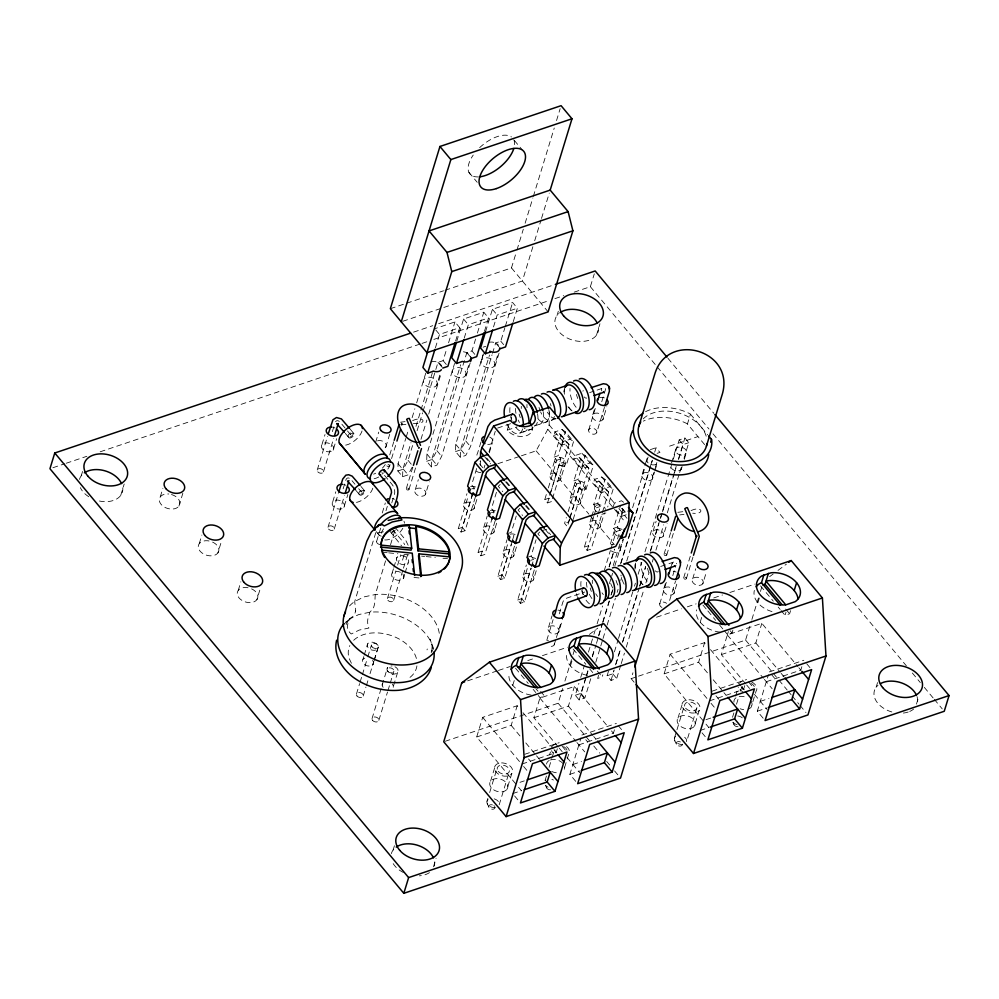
<?xml version="1.0" encoding="UTF-8"?>
<svg xmlns="http://www.w3.org/2000/svg" width="999" height="999" viewBox="0 0 999 999"><rect width="100%" height="100%" fill="white"/><g stroke="black" fill="none" stroke-linecap="round" stroke-linejoin="round"><path stroke-width="0.75" stroke-dasharray="5 3.75" d="M480.357 465.222L480.444 460.776L478.471 462.549L482.979 467.957M521.428 455.794L536.126 450.836L547.814 429.27L549.15 424.887L549.425 410.114M412.125 467.307L408.079 474.862L402.622 476.698L397.864 470.991L398.064 463.711L405.769 438.474M402.622 476.698L402.809 469.418L410.989 442.694M470.229 362.812L441.645 456.343L436.913 465.147L431.456 466.983L426.698 461.276L426.898 453.996L454.582 363.449M431.456 466.983L431.655 459.702L460.701 364.697M499.063 353.097L470.479 446.628L465.746 455.432L460.289 457.267L455.544 451.573L455.731 444.28L483.416 353.733M460.289 457.267L460.489 449.987L489.535 354.982M431.718 651.735L432.23 644.917L432.642 647.976L430.169 639.235L433.354 649.462M601.261 388.836L601.76 390.884M431.743 652.022L431.993 650.986M81.231 475.799L82.542 471.503M120.704 495.454L124.201 484.016M160.277 496.865L162.899 488.286M178.908 506.143L182.842 493.281M199.251 543.631L201.873 535.064M217.894 552.922A10.577 7.243 17 0 0 207.767 540.771A10.577 7.243 17 0 0 200.062 551.148A10.577 7.243 17 0 0 217.894 552.922L221.828 540.059M238.237 590.409L240.859 581.83M256.88 599.687A10.577 7.243 17 0 0 246.753 587.537A10.577 7.243 17 0 0 239.036 597.914A10.577 7.243 17 0 0 256.88 599.687L260.377 588.261M321.965 444.555L325.025 434.553M317.232 470.017L327.522 436.388M332.367 431.618L334.615 424.25M323.464 471.815L333.703 438.336M333.154 450.124A6.344 4.346 17 0 0 327.073 442.832A6.344 4.346 17 0 0 322.452 449.063A6.344 4.346 17 0 0 333.154 450.124L336.651 438.686M332.742 501.785L335.801 491.783M328.009 527.247L338.286 493.618M343.132 488.848L345.841 480.007A7.043 3.709 71.4 0 1 351.236 479.77L354.957 484.228M334.24 529.058L344.468 495.566M343.918 507.355A6.344 4.346 17 0 0 337.849 500.062A6.344 4.346 17 0 0 333.216 506.293A6.344 4.346 17 0 0 343.918 507.355L347.852 494.493M375.674 442.132L378.733 432.13M385.764 447.165L389.697 434.303M389.76 454.87L393.768 441.758M391.571 458.566L396.478 442.545M375.774 532.642L354.732 601.46A22.765 14.56 55.7 0 0 355.257 605.506A16.708 10.689 55.7 0 1 351.66 617.307A22.765 14.56 55.7 0 0 349.325 619.155A49.338 33.766 17 0 0 346.041 621.715M382.255 512.974L385.314 502.972M406.231 436.988L408.504 429.57M412.125 417.694L414.847 408.778M416.67 402.847L425.749 373.151M435.402 347.852L439.498 334.44L459.702 327.635L454.945 321.928L434.74 328.733M376.648 541.296L381.094 526.748M385.989 510.726L387.325 506.356M355.432 611.65L355.719 610.701M391.77 502.897L394.48 494.055A7.043 3.709 71.4 0 0 392.083 484.465L381.868 472.202M415.971 426.361L420.517 411.526M420.966 410.04L432.317 372.927M397.864 470.991L403.321 469.155L408.054 460.339L413.037 444.018M417.12 430.656L422.577 412.837M423.027 411.351L437.999 362.362L443.106 360.651L446.753 348.738M448.576 342.782L454.945 321.928M436.625 385.439A7.155 4.908 17 0 0 429.757 377.21A7.155 4.908 17 0 0 424.538 384.24A7.155 4.908 17 0 0 436.625 385.439L440.109 374.013M420.979 439.335L426.873 420.03M428.683 414.098L440.946 374.013M406.281 488.648L412.962 466.783M385.589 560.851L375.299 594.53A22.765 8.616 84.4 0 0 375.025 598.851A16.708 6.331 84.4 0 1 371.416 610.651A22.765 8.616 84.4 0 0 369.892 612.225L368.082 618.119A7.043 2.672 84.4 0 0 368.331 626.573L368.881 628.046L359.265 630.057L351.248 633.978A7.043 4.508 55.7 0 1 347.515 625.049L349.325 619.155L358.678 614.572L369.892 612.225A49.338 33.766 17 0 1 433.603 649.462M390.522 544.755L394.992 530.107M408.991 489.435L416.121 466.108M455.606 341.046L459.702 327.635M456.743 341.358L463.573 319.031L483.778 312.225L488.536 317.932L484.44 331.331M362.899 659.452L363.773 656.593M364.21 655.157L367.707 643.731M415.272 489.66L418.331 479.645M392.145 573.064L393.456 568.781M393.893 567.345L396.953 557.342M464.235 338.137L468.331 324.737L488.536 317.932M356.443 694.055L359.628 683.628M360.077 682.142L361.9 676.186M362.362 674.7L367.37 658.329M367.819 656.83L371.466 644.929M387.412 598.538L395.866 570.879M397.652 565.047L400.761 554.857M402.547 560.127L404.345 554.233M426.698 461.276L432.155 459.44L436.888 450.636L466.833 352.659L471.953 350.936L475.586 339.023M363.211 696.016L365.946 687.075M366.396 685.589L368.219 679.632M370.042 673.676L373.676 661.763M374.138 660.277L378.234 646.877M372.989 664.472L373.863 661.613M374.3 660.189L377.797 648.751A5.719 3.921 17 0 0 372.315 642.17A5.719 3.921 17 0 0 368.144 647.789A5.719 3.921 17 0 0 377.797 648.751M425.362 494.68A5.719 3.921 17 0 0 419.88 488.099A5.719 3.921 17 0 0 415.709 493.718A5.719 3.921 17 0 0 425.362 494.68L429.295 481.818M393.643 600.337L403.034 569.63M403.471 568.169L408.391 552.085M477.41 333.067L483.778 312.225M403.334 578.633L404.645 574.35M405.082 572.914L408.141 562.912A6.344 4.346 17 0 0 402.06 555.619A6.344 4.346 17 0 0 397.44 561.85A6.344 4.346 17 0 0 408.141 562.912M465.459 375.724A7.155 4.908 17 0 0 458.591 367.495A7.155 4.908 17 0 0 453.371 374.525A7.155 4.908 17 0 0 465.459 375.724L469.393 362.862M485.576 331.656L492.407 309.315L512.612 302.51L517.37 308.216L513.274 321.616M372.028 718.631L387.512 667.482M481.668 359.727L483.416 354.008M493.518 326.935L497.165 315.022L517.37 308.216M445.005 290.297L511.476 267.907L516.483 251.536M516.945 250.05L523.314 229.208M525.124 223.252L532.867 197.952M533.316 196.466L554.258 128.009M556.53 120.567L560.164 108.654M378.858 720.304L387.512 692.007M387.962 690.521L389.785 684.565M390.247 683.079L393.881 671.166M455.544 451.573L460.989 449.737L465.721 440.921L492.045 354.82M492.495 353.334L495.679 342.944L500.786 341.221L504.882 327.822M397.602 672.514L392.794 688.236A5.719 3.921 17 0 0 392.357 684.165M505.332 326.336L512.612 302.51M494.293 366.021A7.155 4.908 17 0 0 487.425 357.792A7.155 4.908 17 0 0 482.205 364.81A7.155 4.908 17 0 0 494.293 366.021L498.226 353.159M532.867 246.728L522.39 281.006L442.632 307.867M534.69 240.771L541.071 219.917M541.52 218.419L549.275 193.094M480.956 442.058L477.46 453.496A5.719 3.921 17 0 0 476.935 455.457M463.911 503.708L466.97 493.693M475.312 497.202L465.072 530.694L461.038 532.055L458.254 528.721L468.494 495.242M476.648 468.494L471.653 484.852L474.313 488.049L472.977 492.42M458.254 528.721L462.3 527.36L472.539 493.881M461.038 532.055L472.165 495.654M427.023 649.862L427.285 649M484.028 468.056L484.927 465.122M488.973 451.885L495.267 431.306M489.298 452.797L492.357 442.794M474.001 508.728A5.719 3.921 17 0 0 468.519 502.147A5.719 3.921 17 0 0 464.348 507.767A5.719 3.921 17 0 0 474.001 508.728L477.497 497.29M531.53 425.112A14.098 9.653 17 0 1 524.8 436.163A14.098 9.653 17 0 1 507.205 430.207L509.353 423.189M483.716 527.46L487.212 516.033M495.117 520.966L484.877 554.445L480.844 555.806L478.059 552.484L488.299 519.005M496.453 492.257L491.458 508.616L494.118 511.813L492.782 516.183M480.844 555.806L492.345 517.644M393.119 850.024L394.43 845.728M557.005 315.534L558.316 311.251M493.806 532.492A5.719 3.921 17 0 0 488.324 525.911A5.719 3.921 17 0 0 484.153 531.53A5.719 3.921 17 0 0 493.806 532.492L497.302 521.053M532.092 430.294L532.954 427.485M503.521 551.223L507.005 539.785M514.473 546.178L504.682 578.209L500.636 579.57L497.864 576.236L508.104 542.757M507.217 533.741L511.251 532.38L516.258 516.021M497.864 576.236L501.91 574.875L512.137 541.396M512.587 539.947L513.923 535.576L511.251 532.38M500.636 579.57L511.326 544.63M574.138 292.158L590.372 286.688L594.305 273.826M513.611 556.243A5.719 3.921 17 0 0 508.129 549.675A5.719 3.921 17 0 0 503.946 555.294A5.719 3.921 17 0 0 513.611 556.243L516.67 546.241M552.472 498.638L569.043 444.505L567.37 443.306L562.012 445.104L553.908 435.377L554.969 431.88L562.1 429.483L565.446 431.88L573.551 441.608L566.258 465.447L562.225 466.808L559.552 463.611L563.598 462.25L566.258 465.447M548.326 487.937L556.78 460.277L554.12 457.08L560.938 434.777L559.265 433.578L553.908 435.377M550.412 474.562L555.219 458.841M544.767 499.587L548.801 498.226L551.585 501.548L547.539 502.909L544.767 499.587L546.54 493.756M554.12 457.08L558.154 455.719L565.446 431.88M562.012 445.104L563.086 441.608L570.217 439.21L573.551 441.608M433.466 866.82L436.076 858.241M596.478 335.189L599.974 323.763M523.314 574.987L526.373 564.984M534.278 569.942L524.487 601.972L520.442 603.334L517.669 599.999L528.346 565.059M527.022 557.492L531.056 556.131L536.063 539.785M549.7 495.304L560.826 458.916L558.154 455.719M547.539 502.909L550.212 494.18M550.649 492.719L559.552 463.611M515.659 783.778L476.685 737.012L482.692 717.357L517.195 705.731L519.143 708.066M517.669 599.999L521.703 598.638L531.056 568.069M531.505 566.62L533.728 559.34L531.056 556.131M520.442 603.334L531.118 568.394M560.501 479.595A5.719 3.921 17 0 0 555.019 473.014A5.719 3.921 17 0 0 550.849 478.633A5.719 3.921 17 0 0 560.501 479.595L565.309 463.873A5.719 3.921 17 0 0 559.827 457.292A5.719 3.921 17 0 0 555.656 462.912A5.719 3.921 17 0 0 565.309 463.873M533.404 580.007A5.719 3.921 17 0 0 527.922 573.426A5.719 3.921 17 0 0 523.751 579.045A5.719 3.921 17 0 0 533.404 580.007L536.463 570.004M573.164 519.492L588.848 468.269L587.175 467.057L581.818 468.868L573.713 459.14L574.775 455.644L581.905 453.234L585.252 455.644L593.356 465.372L586.063 489.21L582.03 490.571L579.358 487.375L583.404 486.014L586.063 489.21M592.794 414.647L594.542 408.928M588.686 429.97L596.328 404.995M568.131 511.7L576.585 484.04L573.913 480.844L580.731 458.529L579.07 457.33L573.713 459.14M512.762 685.351L514.373 680.119M570.217 498.326L575.024 482.604M569.567 519.393L567.345 526.673L564.572 523.339L566.346 517.519M573.913 480.844L577.959 479.483L585.252 455.644M601.748 401.735L605.344 389.947A4.233 2.135 -39.8 0 0 602.847 388.149L595.516 390.621M581.818 468.868L582.892 465.372L590.009 462.962L593.356 465.372M569.492 519.068L568.606 521.977L564.572 523.339M569.942 517.619L580.619 482.679L577.959 479.483M570.017 517.944L579.358 487.375M596.765 432.467A4.233 2.897 17 0 0 591.458 428.196A4.233 2.897 17 0 0 589.959 432.992A4.233 2.897 17 0 0 596.765 432.467L604.457 407.33M490.571 781.181L495.379 765.459M602.884 419.667A5.719 3.921 17 0 0 597.402 413.087A5.719 3.921 17 0 0 593.231 418.706A5.719 3.921 17 0 0 602.884 419.667L606.818 406.805M486.988 801.285L487.874 798.376M489.647 792.569L497.202 767.881M476.685 737.012L511.188 725.386L517.195 705.731M580.307 503.346A5.719 3.921 17 0 0 574.825 496.778A5.719 3.921 17 0 0 570.654 502.397A5.719 3.921 17 0 0 580.307 503.346L585.114 487.624A5.719 3.921 17 0 0 579.632 481.056A5.719 3.921 17 0 0 575.461 486.675A5.719 3.921 17 0 0 585.114 487.624M548.501 627.36L551.997 615.921M593.718 516.533L584.365 547.102L587.15 550.437L591.183 549.075L608.641 492.02L606.98 490.821L601.623 492.632L593.506 482.904L594.58 479.395L601.71 476.998L605.044 479.395L613.161 489.123L607.692 507.005M546.778 640.309L553.109 619.617M499.175 804.807L509.39 771.39M559.265 613.848L562.874 602.06A4.233 2.135 -39.8 0 1 567.182 597.964L584.777 592.032M594.155 515.072L596.391 507.804L593.718 504.595L600.536 482.292L598.863 481.093L593.506 482.904M506.968 789.347A9.303 6.369 17 0 0 498.064 778.658A9.303 6.369 17 0 0 491.283 787.786A9.303 6.369 17 0 0 506.968 789.347L511.775 773.626A9.303 6.369 17 0 0 502.872 762.936A9.303 6.369 17 0 0 496.078 772.065A9.303 6.369 17 0 0 511.775 773.626M590.022 522.09L591.333 517.794M591.77 516.371L594.83 506.368M554.183 644.867L555.968 638.985M556.418 637.512L561.363 621.341M593.718 504.595L597.764 503.234L605.044 479.395M558.591 632.392A5.719 3.921 17 0 0 553.109 625.811A5.719 3.921 17 0 0 548.938 631.43A5.719 3.921 17 0 0 558.591 632.392L562.524 619.517M601.623 492.632L602.684 489.135L609.815 486.725L613.161 489.123M558.254 746.965L533.891 717.744L539.91 698.089L574.413 686.463L607.554 726.223M587.15 550.437L597.752 515.172M598.201 513.711L600.424 506.443L597.764 503.234M600.112 527.11A5.719 3.921 17 0 0 594.63 520.529A5.719 3.921 17 0 0 590.459 526.148A5.719 3.921 17 0 0 600.112 527.11L604.482 512.824M613.311 506.655L614.385 503.159L621.515 500.761L624.85 503.159M445.192 741.283L558.154 703.234L562.662 688.498M564.922 681.118L572.577 656.068M573.026 654.595L574.375 650.174M570.441 665.933L572.04 660.689M610.851 549.025L616.183 531.555L613.523 528.359L620.342 506.056M622.077 529.395A5.719 3.921 17 0 0 614.622 530.119L609.827 545.841A5.719 3.921 17 0 1 614.435 544.293M604.17 570.866L610.401 550.486M613.523 528.359L617.557 526.997L623.488 507.629M616.021 509.902L621.415 516.383L622.489 512.887L629.62 510.489M549.562 754.894L550.437 752.035M609.103 566.595L614.447 549.125M617.557 538.936L620.229 530.194L617.557 526.997M609.178 566.92L614.51 549.45M545.104 780.406L546.428 776.048M549.1 767.332L551.76 758.616M552.21 757.167L554.42 749.899M533.891 717.744L568.406 706.118L574.413 686.463M613.211 565.559L619.892 543.718M482.692 717.357L521.665 764.135L556.181 752.509L558.329 745.491M642.307 474.038L644.492 466.895M644.929 465.472L647.115 458.316M590.759 678.696L584.84 698.039L579.17 699.962L575.274 695.279L578.908 683.366M580.731 677.409L584.378 665.509M588.473 652.11L593.481 635.726M593.93 634.24L595.292 629.77M597.115 623.813L602.584 605.956M609.402 583.616L611.226 577.659M611.688 576.173L612.599 573.201M614.872 565.759L623.064 538.961M632.617 507.692L644.917 467.495M646.728 461.538L648.101 457.067M619.917 550.874L623.413 539.435M575.274 695.279L580.943 693.368L585.951 676.985M586.413 675.499L588.224 669.542M592.32 656.143L594.605 648.701M598.701 635.302L602.335 623.388M602.797 621.902L609.165 601.061M610.988 595.104L613.261 587.662M620.541 563.836L650.137 467.07M650.586 465.584L652.409 459.627M654.682 452.185L656.043 447.714L659.952 452.397L657.105 453.346M579.17 699.962L586.001 677.622M586.45 676.136L588.723 668.693M592.37 656.78L596.003 644.867M596.465 643.381L598.289 637.424M598.738 635.938L602.385 624.025M602.834 622.539L609.665 600.212M611.488 594.255L613.311 588.299M621.041 562.986L652.447 460.264M595.766 662.312L600.324 647.427M600.774 645.941L602.597 639.984M603.046 638.486L606.693 626.585M607.142 625.087L615.347 598.289M617.157 592.345L618.069 589.36M620.804 580.431L621.715 577.447M626.723 561.076L654.944 468.768M655.394 467.282L657.217 461.326M652.397 479.07A5.719 3.921 17 0 0 646.915 472.49A5.719 3.921 17 0 0 642.744 478.109A5.719 3.921 17 0 0 652.397 479.07L654.582 471.928M655.019 470.492L657.205 463.349A5.719 3.921 17 0 1 648.526 463.324A5.719 3.921 17 0 1 648.988 457.043M564.647 767.357L568.581 754.495A9.303 6.369 17 0 0 564.298 745.129M598.601 675.299L597.639 678.446L602.185 676.91L602.822 674.812M575.724 781.355L569.867 774.337L581.031 737.836M671.578 462.899L675.948 448.613M620.791 665.072L616.683 678.508L611.001 680.419L607.105 675.736L608.478 671.266M614.41 651.86L618.056 639.922M618.518 638.423L632.667 592.157M634.49 586.188L635.401 583.204M638.136 574.25L641.795 562.3M644.979 551.86L671.453 465.284M673.276 459.315L679.208 439.91L684.889 437.999L688.786 442.682L683.766 459.103M653.071 531.281L656.131 521.278M704.645 444.617L687.449 423.976L690.446 414.16L689.497 413.561A40.172 27.497 17 0 0 645.079 411.963M607.105 675.736L612.787 673.826L613.698 670.841M615.521 664.872L620.541 648.451M622.365 642.482L637.886 591.733M639.71 585.764L645.641 566.358M650.199 551.436L659.79 520.092M660.239 518.606L676.211 466.358M678.496 458.903L684.889 437.999M611.001 680.419L614.198 669.967M616.021 663.998L621.041 647.577M622.877 641.608L639.298 587.874M639.76 586.388L645.691 566.982M650.711 550.561L658.915 523.701M660.751 517.732L662.112 513.249M662.574 511.763L673.975 474.438M674.437 472.952L676.261 466.983M678.546 459.515L683.104 444.592L688.786 442.682M621.241 663.586L624.437 653.134M626.261 647.165L644.068 588.948M645.891 582.979L649.088 572.527M652.272 562.087L653.184 559.103M655.931 550.149L663.686 524.775M667.332 512.824L679.195 474.026M679.657 472.527L681.48 466.558M681.231 469.355L682.105 466.496M684.29 459.353L686.038 453.633A5.719 3.921 17 0 0 680.556 447.053A5.719 3.921 17 0 0 676.385 452.672A5.719 3.921 17 0 0 686.038 453.633M663.161 536.301A5.719 3.921 17 0 0 657.679 529.72A5.719 3.921 17 0 0 653.508 535.339A5.719 3.921 17 0 0 663.161 536.301L667.095 523.439M664.035 554.22L670.729 532.355M666.745 554.994L673.875 531.68M578.883 744.854L613.398 733.229L615.546 726.211M634.128 682.205L631.156 678.646L632.954 672.752M663.848 588.511L665.596 582.792M659.74 603.846L667.369 578.871M671.415 565.646L672.364 562.362L672.802 564.747M672.789 575.611L675.936 565.284M669.63 600.411L675.499 581.193M673.938 593.531A5.719 3.921 17 0 0 668.456 586.962A5.719 3.921 17 0 0 664.285 592.569A5.719 3.921 17 0 0 673.938 593.531L677.871 580.669M683.691 577.784L690.821 554.47M686.4 578.571L693.081 556.718M692.682 578.796L695.741 568.793M703.084 720.654L664.11 673.875L670.117 654.22L704.632 642.607L706.58 644.942M702.772 583.828A5.719 3.921 17 0 0 697.29 577.247A5.719 3.921 17 0 0 693.119 582.867A5.719 3.921 17 0 0 702.772 583.828L706.268 572.39M700.199 622.227L701.798 616.982M677.996 718.044L682.804 702.322M674.412 738.149L684.627 704.745M664.11 673.875L698.613 662.25L704.632 642.607M696.815 708.266L686.6 741.67A6.344 4.346 17 0 0 681.643 735.714M694.405 726.211A9.303 6.369 17 0 0 685.489 715.521A9.303 6.369 17 0 0 678.708 724.65A9.303 6.369 17 0 0 694.405 726.211L699.2 710.489A9.303 6.369 17 0 0 690.297 699.799A9.303 6.369 17 0 0 683.516 708.928A9.303 6.369 17 0 0 699.2 710.489M745.691 683.84L721.328 654.607L727.334 634.952L761.837 623.326L797.901 666.595M732.891 630.057L732.005 632.966L727.472 634.502L728.358 631.593M638.486 676.173L745.579 640.097L751.448 620.941M751.897 619.467L758.653 597.352M760.451 591.458L761.812 587.037M757.866 602.797L759.465 597.552M735.676 696.053L738.298 687.474M732.529 717.27L733.853 712.911M736.525 704.208L738.748 696.94M740.521 691.133L741.857 686.775M721.328 654.607L755.831 642.981L761.837 623.326M670.117 654.22L709.09 700.998L743.606 689.372L745.754 682.354M790.571 610.639L789.61 613.773L785.064 615.309L786.026 612.162M763.149 718.219L757.304 711.201L768.456 674.712M766.308 681.73L800.823 670.104L802.971 663.086M876.098 687.337L877.846 681.618M916.445 704.133L918.63 696.99M346.141 624.525L348.526 619.667L346.753 622.24L353.159 616.171M431.181 652.409L432.367 649.974M500.187 484.49L498.276 486.313L502.772 491.72M519.992 508.254L518.081 510.077L522.577 515.472M539.797 532.005L537.874 533.828L541.483 538.149M343.818 624.325L349.85 618.618M589.385 634.427L597.789 628.159M769.617 576.673L773.214 573.975M778.009 570.404L786.413 564.135M390.347 308.703L405.119 303.733M406.593 303.234L443.531 290.796M402.747 321.303L441.146 308.366M413.561 332.143L432.754 325.674M438.661 323.688L553.833 284.89M52.897 467.732L64.71 463.748M66.196 463.249L86.863 456.293M100.15 451.81L420.567 343.881M422.04 343.394L427.947 341.396M433.853 339.41L549.025 300.612M554.932 298.626L563.798 295.642M483.129 347.165L485.689 346.303M589.647 392.595L594.043 391.108M497.577 428.072L513.586 422.677M507.205 430.207L517.132 426.86M534.865 425.824L556.156 418.656M519.767 433.129L531.118 429.308M497.914 463.711L519.955 456.281M471.628 488.961L474.313 488.049M556.78 460.277L560.826 458.916M650.374 449.625L656.043 447.714M669.58 446.153L697.964 436.588M491.421 512.724L494.118 511.813M576.585 484.04L580.619 482.679M596.391 507.804L600.424 506.443M542.082 530.644L546.103 529.295L550.611 534.702M478.059 552.484L482.105 551.123L484.877 554.445M601.823 514.323L605.869 512.962M621.415 516.383L626.785 514.585L621.378 508.091M531.031 560.239L533.728 559.34M616.183 531.555L620.229 530.194M584.365 547.102L588.411 545.741L591.183 549.075M660.689 566.458L673.888 562.012A4.233 2.135 -39.8 0 1 676.398 563.811M467.619 680.843L496.965 670.966M498.426 670.466L510.164 666.508M527.772 660.589L535.102 658.116M542.445 655.644L567.382 647.24M656.518 617.22L681.455 608.816M687.324 606.843L696.128 603.871M713.736 597.951L722.527 594.979M729.869 592.507L754.807 584.115M631.156 678.646L637.025 676.673M524.675 754.307L559.19 742.682M581.893 735.027L616.395 723.413M712.1 691.171L746.615 679.545M769.317 671.902L803.82 660.277M519.98 782.329L524.288 780.881M572.877 764.51L581.505 761.6M705.968 719.68L711.713 717.744M760.301 701.373L768.93 698.476M512.662 793.606L521.291 790.709M569.867 774.337L579.944 770.941M700.087 730.481L708.716 727.572M757.304 711.201L767.369 707.816M400.512 422.215L405.057 421.603M412.637 420.604C424.937 415.134 427.634 424.975 413.349 423.339M401.198 424.95L405.919 424.325M677.834 512.337L683.84 511.55M691.096 510.589C702.347 505.257 705.182 514.722 692.694 513.211M679.645 514.935L683.99 514.36M384.103 552.397L387.162 552.709M388.686 552.859L397.864 553.771M403.983 554.383L410.102 554.994M421.566 556.131L424.625 556.431M426.148 556.58L435.327 557.504M442.982 558.254L447.564 558.716M414.036 577.459L420.904 578.134M687.449 423.976L686.488 423.389A40.172 27.497 17 0 0 643.331 421.141M514.423 140.509L522.365 150.037M667.944 358.279L713.798 413.299M590.372 286.688L656.168 365.634M657.167 366.82L708.99 429.021M712.986 433.803L906.368 665.834M912.349 673.014L920.316 682.579M924.312 687.362L933.278 698.126M934.277 699.325L942.244 708.89M690.446 414.16L707.654 434.79M468.906 172.328L477.21 182.305M679.208 439.91L683.104 444.592M511.476 267.907L548.126 311.875M785.676 609.065L789.61 613.773M760.526 585.864L773.288 601.173M778.196 607.067L780.157 609.415M781.143 610.601L785.064 615.309M806.755 663.786L810.651 668.456M798.875 667.757L800.823 670.104M492.407 309.315L497.165 315.022M755.831 642.981L780.194 672.215M781.168 673.388L784.09 676.897M500.786 341.221L503.633 344.643M745.579 640.097L772.314 672.177M773.301 673.363L787.162 689.997M788.149 691.183L791.121 694.742M792.12 695.928L799.05 704.245M800.037 705.431L805.968 712.562M495.679 342.944L499.475 347.502M771.265 674.238L775.162 678.92M730.044 630.619L732.005 632.966M562.1 429.483L570.217 439.21M581.905 453.234L590.009 462.962M601.71 476.998L609.815 486.725M560.938 434.777L569.043 444.505M580.731 458.529L588.848 468.269M600.536 482.292L608.641 492.02M622.14 508.216L626.648 513.623M702.934 605.057L706.855 609.765M707.841 610.938L715.684 620.367M719.617 625.074L723.538 629.782M724.525 630.968L727.472 634.502M727.334 634.952L763.386 678.221M764.36 679.382L772.165 688.736M559.265 433.578L567.37 443.306M579.07 457.33L587.175 467.057M598.863 481.093L606.98 490.821M463.573 319.031L468.331 324.737M549.15 424.887L614.385 503.159M618.881 508.566L626.985 518.281M547.814 429.27L613.511 508.104M614.497 509.29L625.449 522.427M748.563 681.88L752.459 686.563M471.953 350.936L474.8 354.358M746.665 685.002L749.587 688.511M754.457 694.367L767.12 709.565M466.833 352.659L471.59 358.366M710.476 649.612L740.684 685.863M741.658 687.037L743.606 689.372M435.689 329.882L439.498 334.44M536.126 450.836L588.886 514.135M589.872 515.334L613.761 543.993M698.613 662.25L708.366 673.95M713.236 679.795L722.976 691.483M723.95 692.657L725.898 694.992M443.106 360.651L447.864 366.358M437.999 362.362L442.757 368.069M715.996 695.853L718.918 699.362M711.051 703.333L715.921 709.178M486.7 458.017L491.208 463.424M506.505 481.78L511.001 487.175M526.311 505.531L530.806 510.939M484.59 456.693L490.559 463.861M505.494 481.768L510.464 487.737M525.399 505.656L529.383 510.439M545.304 529.545L549.288 534.315M706.006 724.163L708.94 727.672M465.721 440.921L470.479 446.628M702.035 732.816L706.905 738.661M460.989 449.737L465.746 455.432M455.731 444.28L460.489 449.987M436.888 450.636L441.645 456.343M612.787 673.826L616.683 678.508M432.155 459.44L436.913 465.147M426.898 453.996L431.655 459.702M597.277 671.028L602.185 676.91M573.101 649L585.864 664.31M589.785 669.018L592.732 672.552M408.054 460.339L412.799 466.046M462.3 527.36L465.072 530.694M501.91 574.875L504.682 578.209M521.703 598.638L524.487 601.972M618.344 725.749L622.252 730.419M403.321 469.155L408.079 474.862M398.064 463.711L402.809 469.418M580.943 693.368L584.84 698.039M611.45 730.893L613.398 733.229M350.212 429.195L353.983 433.716A3.247 1.636 -39.8 0 1 350.674 437.874A3.247 1.636 -39.8 0 1 349.45 435.239A3.247 1.636 -39.8 0 1 353.983 433.716M350.686 434.79L340.472 422.54A7.043 3.709 71.4 0 0 335.589 421.665M345.304 433.354L349.038 437.837M568.406 706.118L592.769 735.351M593.743 736.513L595.691 738.848M558.154 703.234L589.835 741.246M593.793 745.991L599.737 753.121M606.668 761.438L609.64 764.997M614.585 770.941L619.542 776.885M585.789 739.71L587.737 742.045M540.659 691.395L544.58 696.103L540.034 697.627L533.166 689.385M536.026 688.835L537.986 691.183M515.509 668.194L528.259 683.503M539.91 698.089L575.961 741.345M576.935 742.519L584.727 751.872M360.976 486.438L364.747 490.959A3.247 1.636 -39.8 0 1 361.451 495.104A3.247 1.636 -39.8 0 1 360.227 492.482A3.247 1.636 -39.8 0 1 364.747 490.959M394.98 527.222L405.519 539.872L408.316 545.641M358.666 488.686L361.451 492.02M392.644 529.445L402.847 541.695A7.043 3.709 71.4 0 1 404.595 544.692M356.081 490.596L359.802 495.067M390.035 531.331L401.586 545.904M562.112 746.191L566.008 750.861M559.228 748.139L562.162 751.648M567.032 757.492L579.695 772.702M376.248 531.605L382.492 539.098M523.051 712.749L553.259 749M554.233 750.162L556.181 752.509M511.188 725.386L520.941 737.075M525.811 742.931L535.551 754.62M536.525 755.793L539.448 759.29M528.571 758.978L530.519 761.325M523.613 766.47L527.522 771.141M518.581 787.287L521.503 790.796M514.61 795.953L518.506 800.624M732.904 722.277L734.053 724.7M674.662 740.484L676.385 744.13M545.479 785.401L546.628 787.836M487.237 803.621L488.961 807.267M351.411 663.261L349.026 658.166A35.24 24.126 17 0 1 349.85 645.529M552.897 752.934A9.303 6.369 17 0 1 551.585 750.649M552.185 746.315A9.303 6.369 17 0 1 559.677 743.793M556.293 772.739A9.303 6.369 17 0 1 551.66 771.403M546.528 764.098A9.303 6.369 17 0 1 549.225 760.476M550.437 759.952A9.303 6.369 17 0 1 563.074 763.598M564.635 767.032A9.303 6.369 17 0 1 564.335 769.242M743.893 692.544A9.303 6.369 17 0 1 739.01 687.524M739.61 683.191A9.303 6.369 17 0 1 742.669 681.093M751.723 682.005A9.303 6.369 17 0 1 756.018 691.358L751.211 707.08A9.303 6.369 17 0 1 748.151 709.165M743.718 709.602A9.303 6.369 17 0 1 740.172 708.753M733.94 702.097A9.303 6.369 17 0 1 737.861 696.815M739.223 696.478A9.303 6.369 17 0 1 746.915 697.727M750.499 700.474A9.303 6.369 17 0 1 751.76 706.118M490.397 510.452A5.719 3.921 17 0 1 495.979 511.013M392.357 498.563A6.344 4.346 17 0 1 394.443 499.3M470.591 486.7A5.719 3.921 17 0 1 476.173 487.25M510.202 534.215A5.719 3.921 17 0 1 515.771 534.777M532.729 557.704A5.719 3.921 17 0 1 535.576 558.528M619.48 546.803A5.719 3.921 17 0 1 618.031 552.16A5.719 3.921 17 0 1 610.264 549.912M617.27 535.876A5.719 3.921 17 0 1 614.622 530.119M597.464 512.125A5.719 3.921 17 0 1 596.703 505.082A5.719 3.921 17 0 1 605.444 509.428M463.399 351.773A7.155 4.908 17 0 1 470.929 357.555M431.156 361.825A7.155 4.908 17 0 1 442.082 367.27M488.823 342.395A7.155 4.908 17 0 1 498.551 345.204M557.917 610.089A5.719 3.921 17 0 1 560.764 610.913M673.264 571.241A5.719 3.921 17 0 1 676.111 572.052M599.487 397.639A5.719 3.921 17 0 1 605.057 398.189M489.722 437.038A5.719 3.921 17 0 1 492.807 441.87A5.719 3.921 17 0 1 487.749 444.355M171.478 494.517A10.577 7.243 17 0 1 177.997 507.117A10.577 7.243 17 0 1 160.602 503.746A10.577 7.243 17 0 1 168.781 493.993M332.954 427.285A6.344 4.346 17 0 1 335.04 428.022M681.755 467.395A5.719 3.921 17 0 1 676.623 470.904A5.719 3.921 17 0 1 670.616 466.296M122.765 487.799A22.378 15.322 17 0 1 96.978 500.424M88.749 496.728A22.378 15.322 17 0 1 80.345 487.649M79.458 479.42A22.378 15.322 17 0 1 83.142 473.763M913.66 709.028A22.378 15.322 17 0 1 909.702 711.45M908.216 712.012A22.378 15.322 17 0 1 902.334 713.149M891.845 711.962A22.378 15.322 17 0 1 878.009 685.302M917.02 696.565A22.378 15.322 17 0 1 916.895 704.67M598.538 327.535A22.378 15.322 17 0 1 570.904 339.573A22.378 15.322 17 0 1 558.916 313.499M429.47 872.626A22.378 15.322 17 0 1 419.355 875.836M403.434 872.539A22.378 15.322 17 0 1 391.67 860.439M391.346 853.633A22.378 15.322 17 0 1 395.03 847.989M434.652 862.012A22.378 15.322 17 0 1 434.353 866.058M377.547 440.846A5.719 3.921 17 0 1 385.327 443.094A5.719 3.921 17 0 1 383.878 448.451M394.967 666.758A5.719 3.921 17 0 1 396.478 673.476A5.719 3.921 17 0 1 387.462 670.866A5.719 3.921 17 0 1 392.12 665.933M383.141 687.275A5.719 3.921 17 0 1 382.704 683.204M402.847 574.125A6.344 4.346 17 0 1 399.288 580.394A6.344 4.346 17 0 1 391.571 574.462A6.344 4.346 17 0 1 400.412 572.252M372.552 660.414A5.719 3.921 17 0 1 371.116 665.759A5.719 3.921 17 0 1 363.336 663.511A5.719 3.921 17 0 1 364.785 658.166M343.718 484.515A6.344 4.346 17 0 1 345.804 485.252M720.079 632.13A22.552 15.435 17 0 1 696.69 609.852M772.002 611.588A22.552 15.435 17 0 1 754.357 590.421M744.367 689.834A6.344 4.346 17 0 1 742.207 686.463M751.061 683.478A6.344 4.346 17 0 1 754.233 686.5M682.567 744.43A6.344 4.346 17 0 1 674.987 741.071A6.344 4.346 17 0 1 676.997 735.701M737.037 724.675A6.344 4.346 17 0 1 733.066 722.202M737.687 715.983A6.344 4.346 17 0 1 743.281 718.768M738.011 726.673A3.172 2.173 17 0 1 734.665 725.549A3.172 2.173 17 0 1 734.178 723.026M682.392 744.155A3.172 2.173 17 0 1 678.471 745.853A3.172 2.173 17 0 1 676.785 742.157A3.172 2.173 17 0 1 681.855 742.981M531.218 695.079A22.552 15.435 17 0 1 509.265 672.976M587.437 675.411A22.552 15.435 17 0 1 566.933 653.558M556.942 752.959A6.344 4.346 17 0 1 554.782 749.6M563.636 746.615A6.344 4.346 17 0 1 567.145 750.823M495.142 807.554A6.344 4.346 17 0 1 487.974 804.769A6.344 4.346 17 0 1 488.374 799.425M494.205 798.85A6.344 4.346 17 0 1 499.263 803.658M548.076 787.212A6.344 4.346 17 0 1 545.641 785.339M545.154 780.831A6.344 4.346 17 0 1 546.041 779.994M551.885 779.42A6.344 4.346 17 0 1 553.421 780.019M550.586 789.809A3.172 2.173 17 0 1 546.79 788.124A3.172 2.173 17 0 1 547.789 785.439M494.805 806.692A3.172 2.173 17 0 1 492.12 809.227A3.172 2.173 17 0 1 488.836 806.093A3.172 2.173 17 0 1 493.206 805.182M493.893 805.594A3.172 2.173 17 0 1 494.43 806.118M554.445 416.433A14.098 7.43 71.4 0 1 540.634 412.025M540.147 410.914A14.098 7.43 71.4 0 1 539.01 407.405M555.719 418.731A14.098 7.43 71.4 0 1 547.402 412.237M548.876 409.84A14.098 7.43 71.4 0 1 545.941 422.152A14.098 7.43 71.4 0 1 536.051 416.059M543.194 411.75A14.098 7.43 71.4 0 1 536.588 424.088M527.047 407.717A14.098 7.43 71.4 0 1 526.985 404.408M521.291 408.491A14.098 7.43 71.4 0 1 521.316 406.318M537.524 413.661A14.098 7.43 71.4 0 1 533.004 426.373M520.279 417.607A14.098 7.43 71.4 0 1 519.143 414.098M532.842 427.659A16.209 8.541 71.4 0 1 524.063 428.047M519.418 422.477A16.209 8.541 71.4 0 1 518.156 420.03M515.996 413.374A16.209 8.541 71.4 0 1 515.472 408.091M527.172 429.57A16.209 8.541 71.4 0 1 515.946 427.56M511.925 420.666A16.209 8.541 71.4 0 1 510.626 416.633M509.915 412.587A16.209 8.541 71.4 0 1 510.439 405.494M522.689 428.921A16.209 8.541 71.4 0 1 506.256 422.577M571.303 410.389A14.098 7.43 71.4 0 1 567.882 406.518M563.886 391.983A14.098 7.43 71.4 0 1 565.434 386.9M572.052 410.901A16.209 8.541 71.4 0 1 568.231 406.031M564.398 394.23A16.209 8.541 71.4 0 1 564.66 388.161M576.111 407.292A16.209 8.541 71.4 0 1 570.017 388.524M551.073 405.944A14.098 7.43 71.4 0 1 550.362 403.584M577.772 398.489A16.209 8.541 71.4 0 1 576.46 394.455M481.068 472.39A4.233 2.897 17 0 1 475.162 469.43M511.588 418.806A4.233 2.223 71.4 0 1 511.226 416.72M586.775 398.014A4.233 2.223 71.4 0 1 584.29 396.953M582.929 391.196A4.233 2.223 71.4 0 1 583.254 390.547M612.774 588.011A14.098 7.43 71.4 0 1 610.052 581.281M617.882 585.064A14.098 7.43 71.4 0 1 615.259 576.997M603.334 594.592A14.098 7.43 71.4 0 1 602.022 592.819M597.664 596.503A14.098 7.43 71.4 0 1 595.741 593.743M592.407 583.491A14.098 7.43 71.4 0 1 592.357 580.182M591.333 591.47A14.098 7.43 71.4 0 1 590.197 587.974M591.908 598.526A16.209 8.541 71.4 0 1 589.198 593.906M587.037 587.237A16.209 8.541 71.4 0 1 586.513 581.967M589.435 603.821A16.209 8.541 71.4 0 1 584.79 598.251M582.979 594.53A16.209 8.541 71.4 0 1 581.668 590.509M580.956 586.45A16.209 8.541 71.4 0 1 581.48 579.358M577.297 596.44A16.209 8.541 71.4 0 1 576.361 593.768M642.357 584.253A14.098 7.43 71.4 0 1 640.234 582.167M634.989 569.155A14.098 7.43 71.4 0 1 636.488 560.764M624.125 584.19A14.098 7.43 71.4 0 1 620.941 575.087M643.094 584.765A16.209 8.541 71.4 0 1 639.285 579.895M635.451 568.094A16.209 8.541 71.4 0 1 635.714 562.037M647.165 581.156A16.209 8.541 71.4 0 1 641.058 562.387M648.813 572.352A16.209 8.541 71.4 0 1 647.514 568.331M554.295 643.344A4.233 2.897 17 0 1 552.584 646.128A4.233 2.897 17 0 1 547.989 645.454M547.502 640.684A4.233 2.897 17 0 1 548.389 640.384M583.578 594.605A4.233 2.223 71.4 0 1 582.267 590.584M661.9 607.429A4.233 2.897 17 0 1 660.376 602.872A4.233 2.897 17 0 1 666.545 603.309M658.279 571.465A4.233 2.223 71.4 0 1 655.332 570.816M513.786 139.76A27.91 14.061 -39.8 0 1 514.41 146.004M478.496 176.91A27.91 14.061 -39.8 0 1 473.239 155.045M479.657 147.64A27.91 14.061 -39.8 0 1 511.451 136.938M643.231 418.856A35.24 24.126 17 0 1 680.631 413.574A35.24 24.126 17 0 1 706.905 439.735M385.277 464.485A14.098 7.093 -39.8 0 1 382.392 468.119M375.674 473.226A14.098 7.093 -39.8 0 1 373.626 474.175M362.038 430.969A14.098 7.093 -39.8 0 1 344.842 445.267M390.097 464.647A14.098 7.093 -39.8 0 1 387.774 469.155M378.783 476.973A14.098 7.093 -39.8 0 1 372.914 478.946M383.229 473.189A3.247 1.636 -39.8 0 1 381.88 474.163M380.007 544.505A3.247 2.223 17 0 1 376.598 541.883A3.247 2.223 17 0 1 379.508 539.897M383.404 531.78A14.098 7.093 -39.8 0 1 378.122 532.38M372.802 488.199A14.098 7.093 -39.8 0 1 355.619 502.509M395.429 529.945A14.098 7.093 -39.8 0 1 389.56 534.203M381.243 536.126A14.098 7.093 -39.8 0 1 378.171 529.52M403.971 521.216A14.098 7.093 -39.8 0 1 404.383 523.201M402.822 528.296A14.098 7.093 -39.8 0 1 384.365 539.86M381.281 533.266A14.098 7.093 -39.8 0 1 384.315 527.834M393.344 530.956A3.247 1.636 -39.8 0 1 391.945 531.705M349.538 605.943A49.338 33.766 17 0 1 354.732 601.46L364.086 596.878L375.299 594.53A49.338 33.766 17 0 1 439.423 634.402M416.92 665.871A35.24 24.126 17 0 1 407.142 679.283M353.671 640.284A35.24 24.126 17 0 1 390.484 635.289A35.24 24.126 17 0 1 416.87 660.714M400.861 424.7A1.411 0.999 21.6 0 0 402.06 423.564L401.698 422.989L401.923 423.676A1.411 1.049 77.2 0 1 400.924 424.975M685.614 708.229A6.344 4.346 17 0 0 696.315 709.29A6.344 4.346 17 0 0 690.234 701.997A6.344 4.346 17 0 0 685.614 708.229M498.189 771.353A6.344 4.346 17 0 0 508.891 772.427A6.344 4.346 17 0 0 502.809 765.134A6.344 4.346 17 0 0 498.189 771.353M350 437.05A3.247 1.636 -39.8 0 0 353.296 432.904A3.247 1.636 -39.8 0 0 348.763 434.428A3.247 1.636 -39.8 0 0 350 437.05M317.744 471.803A3.247 2.223 17 0 0 323.214 472.34A3.247 2.223 17 0 0 320.105 468.618A3.247 2.223 17 0 0 317.744 471.803M360.764 494.28A3.247 1.636 -39.8 0 0 364.061 490.134A3.247 1.636 -39.8 0 0 359.54 491.658A3.247 1.636 -39.8 0 0 360.764 494.28M328.509 529.033A3.247 2.223 17 0 0 333.978 529.582A3.247 2.223 17 0 0 330.869 525.849A3.247 2.223 17 0 0 328.509 529.033M387.912 600.312A3.247 2.223 17 0 0 393.381 600.861A3.247 2.223 17 0 0 390.284 597.127A3.247 2.223 17 0 0 387.912 600.312M387.749 671.428A3.521 2.41 17 0 0 393.656 671.753A3.521 2.41 17 0 0 389.985 667.819A3.521 2.41 17 0 0 387.749 671.428M372.727 720.566A3.521 2.41 17 0 0 378.633 720.891A3.521 2.41 17 0 0 374.962 716.945A3.521 2.41 17 0 0 372.727 720.566M372.003 646.852A3.521 2.41 17 0 0 377.959 647.452A3.521 2.41 17 0 0 374.575 643.393A3.521 2.41 17 0 0 372.003 646.852M356.993 695.991A3.521 2.41 17 0 0 362.937 696.578A3.521 2.41 17 0 0 359.553 692.532A3.521 2.41 17 0 0 356.993 695.991M664.26 554.994A1.411 0.962 17 0 0 666.633 555.232A1.411 0.962 17 0 0 665.284 553.608A1.411 0.962 17 0 0 664.26 554.994M683.903 578.558A1.411 0.962 17 0 0 686.288 578.796A1.411 0.962 17 0 0 684.939 577.185A1.411 0.962 17 0 0 683.903 578.558M406.506 489.423A1.411 0.962 17 0 0 408.878 489.66A1.411 0.962 17 0 0 407.53 488.036A1.411 0.962 17 0 0 406.506 489.423M386.85 465.846A1.411 0.962 17 0 0 389.235 466.083A1.411 0.962 17 0 0 387.887 464.46A1.411 0.962 17 0 0 386.85 465.846"/><path stroke-width="1.5" d="M480.494 457.829L480.606 451.91L481.943 447.527L493.631 425.961L510.202 420.379A14.098 9.653 17 0 0 529.358 425.911A14.098 9.653 17 0 0 532.904 412.737L549.487 407.155L629.108 502.697L628.783 520.442L627.447 524.825L615.759 546.391L559.902 565.197L543.98 546.091M559.902 565.197L560.239 547.464L561.575 543.081L573.264 521.515L629.108 502.697M336.626 640.172C333.142 654.62 342.058 668.706 353.084 677.185C366.133 686.713 382.38 691.47 398.501 690.297C412.237 689.048 427.048 681.568 431.293 667.519M591.108 387.662L603.359 383.716L606.568 384.29L608.828 386.213L609.427 391.059L604.907 405.844M662.15 561.525L674.412 557.592L677.609 558.166L679.869 560.077L680.469 564.922L675.948 579.72M410.614 333.142L54.758 452.997L49.95 468.718L403.821 893.318L944.242 711.288L949.05 695.566L714.797 414.498M328.409 433.466L332.929 419.767L336.488 417.52L341.408 418.918L349.55 428.421M334.59 435.427L338.149 423.776L336.688 423.638L344.38 432.255M439.947 146.478L390.347 308.703L426.998 352.672L548.126 311.875L572.902 230.806L568.119 211.626L550.187 190.11L571.99 118.781L561.076 105.682L439.947 146.478L450.861 159.578L401.261 321.803M338.736 492.157L342.757 478.996L345.891 475.162L348.676 474.737L352.172 476.148L360.04 485.314M345.367 492.657L348.476 482.467M394.205 440.297L399.026 424.538M396.915 441.083L400.487 429.42M343.981 615.933L366.808 541.258L371.303 532.117L378.534 525.212M426.998 352.672L451.773 271.603L446.99 252.422L429.058 230.919L550.187 190.11M427.46 352.56L422.902 367.457L427.659 373.164L432.767 371.441M427.659 373.164L434.94 349.338M388.211 503.446L391.508 492.632L391.246 490.01L389.66 486.588L379.258 474.1M393.606 508.004C396.403 500.137 401.148 489.772 394.505 482.342M413.411 465.334L417.869 450.761M416.571 464.66L421.478 448.588M455.157 342.532L447.864 366.358L442.757 368.069M456.293 342.857L451.735 357.742L456.493 363.449L461.6 361.725M456.493 363.449L463.773 339.623M448.563 553.858L417.969 550.824L415.572 528.508L416.171 526.535L417.22 526.648A35.24 24.126 17 0 1 449.075 551.136L448.826 556.368M381.019 544.368A35.24 24.126 17 0 1 408.254 525.749L409.303 525.849L411.7 548.164L411.101 550.137L380.507 547.09M470.691 361.326L471.59 358.366L476.698 356.643L483.991 332.817M417.969 550.824L418.569 548.851L416.171 526.535M485.576 331.656L480.569 348.027L485.327 353.733L490.434 352.01M444.268 568.968A35.24 24.126 17 0 0 449.787 557.667L449.7 556.905L419.105 553.858L418.506 555.819L420.741 576.648M485.327 353.733L492.619 329.907M512.824 323.102L505.531 346.928L500.424 348.651M487.774 454.52L480.644 456.918L474.9 462.375L467.607 486.213L470.279 489.423L469.38 492.332M482.967 442.794L487.937 426.536L490.521 422.752L494.68 420.117L512.412 414.148M472.165 495.654L473.051 492.744L475.724 495.941L479.757 494.58L486.575 472.277L489.448 469.555L494.805 467.744L495.879 464.248L488.748 466.645L483.004 472.102L475.724 495.941M507.567 478.284L500.449 480.681L494.705 486.138L487.412 509.977L490.084 513.174L489.185 516.083M491.97 519.418L492.857 516.508L495.516 519.705L499.562 518.344L506.381 496.041L509.253 493.306L514.61 491.508L515.684 488.012L508.553 490.409L502.809 495.866L495.516 519.705M531.53 425.112A14.098 9.653 17 0 0 529.907 422.565L532.904 412.737M461.75 682.816L443.731 741.782L506.093 816.608L620.529 778.071L638.548 719.118L634.977 661.101L603.796 623.676L489.36 662.225L461.75 682.816L464.685 681.83M527.372 502.035L520.242 504.445L514.497 509.902L507.217 533.741L509.877 536.938L508.991 539.847M403.821 893.318L408.628 877.597L949.05 695.566M515.322 543.468L522.614 519.63L528.359 514.173L535.476 511.763L534.415 515.259L529.058 517.07L526.186 519.805L519.368 542.107L515.322 543.468L512.662 540.272M547.177 525.799L540.047 528.196L534.303 533.666L527.022 557.492L529.682 560.701L528.796 563.611M535.127 567.232L542.407 543.394L548.151 537.924L555.282 535.526L554.22 539.023L548.863 540.834L545.991 543.556L539.16 565.871L535.127 567.232L532.455 564.023M511.051 669.33A22.552 15.435 17 0 1 514.185 666.358L516.396 665.284L518.793 657.417M597.677 400.587L599.912 393.244M537.712 687.861L520.042 666.658L523.339 655.893M554.457 615.184C557.38 608.091 557.017 597.04 565.721 593.98L583.453 588.011M562.262 618.406L567.444 602.647L586.088 596.053M549.1 673.114L551.498 665.259A22.552 15.435 17 0 0 525.986 655.332L516.583 658.503A22.552 15.435 17 0 0 515.172 677.497A22.552 15.435 17 0 0 540.684 687.412L550.087 684.253A22.552 15.435 17 0 0 551.498 665.259M506.093 816.608L524.125 757.654L520.541 699.637L489.36 662.225M638.736 426.548L654.657 374.475C667.344 330.507 735.052 350.087 722.352 394.031L706.43 446.103M568.718 649.912A22.552 15.435 17 0 1 571.853 646.94L574.063 645.854L576.46 637.999M595.304 668.668L577.647 647.464L581.006 636.463M524.163 789.734L547.165 781.98L550.174 772.152L527.16 779.907M619.855 535.951L621.628 538.086L624.363 529.17M628.458 507.48L632.954 512.887L625.674 536.725L621.628 538.086M554.969 791.333L566.982 752.035L532.467 763.661L520.454 802.959L554.969 791.333L547.165 781.98M606.768 653.696L609.165 645.829A22.552 15.435 17 0 0 583.653 635.913L574.25 639.073A22.552 15.435 17 0 0 572.839 658.066A22.552 15.435 17 0 0 598.351 667.994L607.754 664.822A22.552 15.435 17 0 0 609.165 645.829M671.166 530.894L675.624 516.321M674.325 530.219L677.884 518.568M581.381 770.466L604.383 762.712L607.392 752.884L584.378 760.639M634.765 666.857L649.175 619.692L676.785 599.088L791.22 560.551L822.402 597.964L825.973 655.981L807.954 714.934L693.518 753.483L636.101 684.59M668.718 574.462L670.966 567.107M710.614 442.182L711.475 439.373L708.603 435.939M612.175 772.065L624.2 732.766L589.685 744.392L577.672 783.691L612.175 772.065L604.383 762.712M691.258 553.009L696.378 536.263M693.518 555.257L699.2 536.7M698.476 606.206A22.552 15.435 17 0 1 701.61 603.234L703.82 602.147L706.218 594.293M725.137 624.725L707.467 603.521L710.764 592.757M736.525 609.989L738.923 602.122A22.552 15.435 17 0 0 713.411 592.207L704.008 595.367A22.552 15.435 17 0 0 702.597 614.36A22.552 15.435 17 0 0 728.109 624.288L737.512 621.116A22.552 15.435 17 0 0 738.923 602.122M693.518 753.483L711.55 694.53L707.966 636.513L676.785 599.088M756.143 586.775A22.552 15.435 17 0 1 759.277 583.803L761.488 582.717L763.885 574.862M781.755 604.358L765.072 584.34L768.431 573.326M710.152 727.085L734.59 718.855L737.599 709.028L713.149 717.257M742.394 728.209L754.407 688.898L719.892 700.524L707.879 739.834L742.394 728.209L734.59 718.855M794.193 590.559L796.59 582.704A22.552 15.435 17 0 0 771.078 572.777L761.675 575.948A22.552 15.435 17 0 0 760.264 594.929A22.552 15.435 17 0 0 785.776 604.857L795.179 601.685A22.552 15.435 17 0 0 796.59 582.704M768.805 707.329L791.807 699.575L794.817 689.76L771.802 697.502M799.612 708.928L811.625 669.63L777.11 681.256L765.097 720.554L799.612 708.928L791.807 699.575M349.026 480.781L347.415 481.068L355.432 489.822M696.827 536.263L696.515 536.525A1.411 0.924 12.6 0 1 696.753 535.626M788.823 562.337L791.22 560.551M379.558 524.625L377.56 526.785L378.122 525.649A7.043 4.508 55.7 0 1 379.558 524.625L380.157 524.487A7.043 4.508 55.7 0 1 384.29 525.899L392.307 521.965L401.923 519.955A7.043 2.672 84.4 0 0 398.589 518.756M419.056 448.139L418.731 448.139A1.411 0.912 13.4 0 1 419.043 447.49M338.199 423.626L338.062 423.813M388.186 520.379L399.513 517.907M450.861 159.578L571.99 118.781M446.99 252.422L568.119 211.626M451.773 271.603L572.902 230.806M555.319 284.39L595.179 270.966L666.957 357.08M566.945 385.464L552.747 390.234A14.098 7.43 71.4 0 1 565.134 401.148A14.098 7.43 71.4 0 1 561.388 416.82M594.055 395.554L604.245 392.12L603.346 392.083M519.967 425.911L529.907 422.565M563.249 416.271L577.447 411.488M637.986 559.328L623.801 564.11A14.098 7.43 71.4 0 1 636.176 575.024A14.098 7.43 71.4 0 1 632.429 590.684M665.097 569.418L675.299 565.983L674.45 565.971M634.303 590.134L648.488 585.352M520.541 699.637L634.977 661.101M707.966 636.513L822.402 597.964M524.125 757.654L638.548 719.118M711.55 694.53L825.973 655.981M762.587 584.852L765.072 584.34M704.994 604.045L707.467 603.521M575.162 647.989L577.647 647.464M517.569 667.182L520.042 666.658M698.363 531.668C720.129 525.724 703.496 491.058 685.027 493.094C664.585 498.414 678.109 529.507 694.48 531.518M399.862 517.857C415.984 516.683 432.23 521.441 445.267 530.968C456.518 539.547 465.434 554.02 461.588 568.631L438.761 643.306A49.338 33.766 17 0 1 379.483 661.276A49.338 33.766 17 0 1 345.529 611.8M418.469 442.357C441.758 441.508 429.383 405.382 411.6 404.046C387.088 402.934 398.576 441.083 417.17 442.307M408.703 527.822L415.572 528.508M381.106 545.129L411.7 548.164M418.569 548.851L449.163 551.898M629.62 510.489L632.954 512.887M785.664 604.745L766.033 581.193L768.681 580.644A22.552 15.435 17 0 1 797.989 598.863M761.488 582.717L780.132 605.094M801.797 671.266L808.616 679.457M785.064 678.059L802.609 699.113M728.97 625.349L708.353 600.624L711.013 600.062A22.552 15.435 17 0 1 740.321 618.294M703.82 602.147L722.464 624.525M745.554 691.708L751.398 698.726M727.859 697.327L745.391 718.381M493.631 425.961L573.264 521.515M481.943 447.527L561.575 543.081M480.606 451.91L483.591 455.494M493.543 467.445L504.495 480.581M513.449 491.321L524.4 504.458M533.366 515.209L544.305 528.346M553.271 539.098L560.239 547.464M480.644 456.918L488.748 466.645M500.449 480.681L508.553 490.409M520.242 504.445L528.359 514.173M540.047 528.196L548.151 537.924M474.9 462.375L483.004 472.102M494.705 486.138L502.809 495.866M514.497 509.902L522.614 519.63M534.303 533.666L542.407 543.394M485.252 475.624L495.204 487.562M505.157 499.512L515.109 511.451M525.062 523.401L535.014 535.339M599.213 669.055L578.608 644.33L581.256 643.768A22.552 15.435 17 0 1 610.564 662M574.063 645.854L593.693 669.405M360.839 425.137L386.963 456.506M615.347 735.576L621.191 742.582M384.203 469.992L394.742 482.642M597.639 741.196L615.184 762.237M339.348 443.019L364.298 472.952M371.603 482.367L397.739 513.736A14.098 7.093 -39.8 0 0 383.329 515.359A14.098 7.093 -39.8 0 0 375.075 530.182L350.125 500.249M540.559 687.3L520.929 663.748L523.588 663.199A22.552 15.435 17 0 1 552.897 681.418M516.396 665.284L535.039 687.649M380.157 524.487L380.744 525.187M558.129 754.844L563.973 761.862M540.422 760.464L557.966 781.518M54.758 452.997L408.628 877.597M699.138 535.764L687.399 507.667L686.388 507.717L684.79 508.716L696.378 536.451M420.517 445.379L409.278 418.369L407.854 418.593L406.68 419.343L417.907 446.453M711.475 439.373L711.713 440.222A40.172 27.497 17 0 1 660.439 461.201A40.172 27.497 17 0 1 642.744 413.399M680.344 560.901L680.531 561.838M680.581 562.075L680.756 562.949M609.29 387.038L609.49 387.974M609.54 388.211L609.715 389.086M419.105 553.858L421.503 576.173M414.635 575.486L412.237 553.171L381.643 550.137L381.718 550.899M409.016 530.794L409.34 533.766M412.112 559.602L412.437 562.574M413.074 568.531L413.399 571.503M474.2 494.555A5.719 3.921 17 0 1 468.718 487.987M494.006 518.319A5.719 3.921 17 0 1 488.523 511.738M396.878 501.173A6.344 4.346 17 0 1 392.257 507.405M386.176 500.112A6.344 4.346 17 0 1 388.261 498.688M513.798 542.082A5.719 3.921 17 0 1 508.316 535.501M533.603 565.846A5.719 3.921 17 0 1 528.121 559.265M470.929 357.555A7.155 4.908 17 0 1 462.062 361.401M441.421 369.717A7.155 4.908 17 0 1 433.229 371.116M499.762 347.839A7.155 4.908 17 0 1 489.772 351.211M678.309 573.751A5.719 3.921 17 0 1 674.138 579.37A5.719 3.921 17 0 1 668.656 572.789M562.961 612.599A5.719 3.921 17 0 1 561.525 617.944A5.719 3.921 17 0 1 553.746 615.709A5.719 3.921 17 0 1 555.194 610.352M607.255 399.887A5.719 3.921 17 0 1 603.084 405.494A5.719 3.921 17 0 1 597.602 398.926M484.902 443.531A5.719 3.921 17 0 1 484.14 436.488M337.475 429.895A6.344 4.346 17 0 1 334.94 436.063A6.344 4.346 17 0 1 326.373 431.793A6.344 4.346 17 0 1 331.88 427.11M84.341 472.852A22.378 15.322 17 0 1 121.578 483.603M880.544 683.566A22.378 15.322 17 0 1 916.445 695.142M560.114 312.587A22.378 15.322 17 0 1 597.352 323.351M396.228 847.077A22.378 15.322 17 0 1 433.466 857.829M348.251 487.125A6.344 4.346 17 0 1 345.704 493.294A6.344 4.346 17 0 1 337.138 489.023A6.344 4.346 17 0 1 342.657 484.34M541.396 394.068A14.098 7.43 71.4 0 1 550.649 398.551A14.098 7.43 71.4 0 1 554.957 413.574M547.077 392.145A14.098 7.43 71.4 0 1 558.828 401.336A14.098 7.43 71.4 0 1 557.579 418.181M534.215 397.415A14.098 7.43 71.4 0 1 548.613 408.653M528.546 399.325A14.098 7.43 71.4 0 1 542.932 410.564M524.375 399.8A14.098 7.43 71.4 0 1 537.262 412.475M525.486 400.587A14.098 7.43 71.4 0 1 534.415 413.436M517.32 401.024A16.209 8.541 71.4 0 1 533.491 412.599M513.361 401.286A16.209 8.541 71.4 0 1 524 406.456A16.209 8.541 71.4 0 1 528.958 423.726M504.645 417.195A16.209 8.541 71.4 0 1 512.649 403.171A16.209 8.541 71.4 0 1 523.276 425.636M564.934 387.137A16.209 8.541 71.4 0 1 581.368 393.494A16.209 8.541 71.4 0 1 575.387 413.062M573.538 381.019A16.209 8.541 71.4 0 1 587.774 393.569A16.209 8.541 71.4 0 1 583.466 411.588M565.434 386.9A14.098 7.43 71.4 0 1 578.696 394.642A14.098 7.43 71.4 0 1 575.586 412.038M579.208 379.108A16.209 8.541 71.4 0 1 593.443 391.658A16.209 8.541 71.4 0 1 589.148 409.677M511.525 415.01A4.233 2.223 71.4 0 1 515.859 417.52A4.233 2.223 71.4 0 1 513.798 421.965M612.449 567.932A14.098 7.43 71.4 0 1 624.825 578.846A14.098 7.43 71.4 0 1 621.078 594.505M618.119 566.021A14.098 7.43 71.4 0 1 630.494 576.935A14.098 7.43 71.4 0 1 626.76 592.594M605.269 571.278A14.098 7.43 71.4 0 1 618.518 579.02A14.098 7.43 71.4 0 1 615.409 596.415M599.587 573.189A14.098 7.43 71.4 0 1 613.473 582.667A14.098 7.43 71.4 0 1 607.642 597.951M595.416 573.663A14.098 7.43 71.4 0 1 607.792 584.577A14.098 7.43 71.4 0 1 604.058 600.237M596.528 574.45A14.098 7.43 71.4 0 1 605.619 596.99M588.361 574.887A16.209 8.541 71.4 0 1 603.596 583.803A16.209 8.541 71.4 0 1 600.024 603.808M584.415 575.149A16.209 8.541 71.4 0 1 598.651 587.699A16.209 8.541 71.4 0 1 594.343 605.719M575.686 591.058A16.209 8.541 71.4 0 1 585.227 577.922A16.209 8.541 71.4 0 1 593.518 603.433A16.209 8.541 71.4 0 1 577.847 597.727M635.976 561.013A16.209 8.541 71.4 0 1 652.409 567.357A16.209 8.541 71.4 0 1 646.428 586.925M644.58 554.882A16.209 8.541 71.4 0 1 658.816 567.432A16.209 8.541 71.4 0 1 654.507 585.451M636.488 560.764A14.098 7.43 71.4 0 1 649.737 568.506A14.098 7.43 71.4 0 1 646.628 585.901M650.249 552.971A16.209 8.541 71.4 0 1 664.485 565.521A16.209 8.541 71.4 0 1 660.189 583.541M582.567 588.873A4.233 2.223 71.4 0 1 586.913 591.383A4.233 2.223 71.4 0 1 584.84 595.841M513.823 148.476A27.91 14.061 -39.8 0 1 479.782 176.798M706.905 443.618A35.24 24.126 17 0 1 664.522 459.078A35.24 24.126 17 0 1 640.784 421.915M708.703 454.47A40.172 27.497 17 0 1 661.4 472.402A40.172 27.497 17 0 1 632.592 430.981M387.375 458.491A14.098 7.093 -39.8 0 0 372.552 458.129A14.098 7.093 -39.8 0 0 365.484 474.375L340.534 444.443A14.098 7.093 -39.8 0 1 347.615 428.196A14.098 7.093 -39.8 0 1 362.425 428.559M370.479 478.883A14.098 7.093 -39.8 0 1 374.225 462.999A14.098 7.093 -39.8 0 1 390.497 462.225M384.94 478.808A14.098 7.093 -39.8 0 1 370.304 476.873A14.098 7.093 -39.8 0 1 388.574 461.663A14.098 7.093 -39.8 0 1 387.774 476.448M379.97 474.6A3.247 1.636 -39.8 0 1 379.795 472.052A3.247 1.636 -39.8 0 1 383.416 469.78A3.247 1.636 -39.8 0 1 384.215 471.94M353.171 502.447A14.098 7.093 -39.8 0 1 355.557 487.774A14.098 7.093 -39.8 0 1 372.789 483.803M381.193 524.1A14.098 7.093 -39.8 0 1 400.849 517.47M434.016 652.085A49.338 33.766 17 0 1 375.399 679.395A49.338 33.766 17 0 1 344.131 623.626M440.971 571.528A35.24 24.126 17 0 1 438.424 572.951M384.715 557.442A35.24 24.126 17 0 1 382.142 552.21M243.843 582.192A10.577 7.243 17 0 0 261.688 583.965A10.577 7.243 17 0 0 251.561 571.815A10.577 7.243 17 0 0 243.843 582.192M204.87 535.427A10.577 7.243 17 0 0 222.702 537.2A10.577 7.243 17 0 0 212.575 525.049A10.577 7.243 17 0 0 204.87 535.427M165.884 488.648A10.577 7.243 17 0 0 183.716 490.422A10.577 7.243 17 0 0 173.589 478.271A10.577 7.243 17 0 0 165.884 488.648M87.75 475.974A22.378 15.322 17 0 0 125.512 479.732A22.378 15.322 17 0 0 104.058 454.008A22.378 15.322 17 0 0 87.75 475.974M882.616 687.512A22.378 15.322 17 0 0 920.379 691.271A22.378 15.322 17 0 0 898.938 665.534A22.378 15.322 17 0 0 882.616 687.512M563.523 315.721A22.378 15.322 17 0 0 601.286 319.468A22.378 15.322 17 0 0 579.832 293.743A22.378 15.322 17 0 0 563.523 315.721M399.625 850.199A22.378 15.322 17 0 0 437.387 853.958A22.378 15.322 17 0 0 415.946 828.221A22.378 15.322 17 0 0 399.625 850.199M420.517 477.997A5.719 3.921 17 0 0 430.169 478.958A5.719 3.921 17 0 0 424.687 472.377A5.719 3.921 17 0 0 420.517 477.997M380.906 430.482A5.719 3.921 17 0 0 390.572 431.443A5.719 3.921 17 0 0 385.09 424.862A5.719 3.921 17 0 0 380.906 430.482M658.316 519.617A5.719 3.921 17 0 0 667.969 520.579A5.719 3.921 17 0 0 662.487 513.998A5.719 3.921 17 0 0 658.316 519.617M697.926 567.145A5.719 3.921 17 0 0 707.579 568.106A5.719 3.921 17 0 0 702.097 561.525A5.719 3.921 17 0 0 697.926 567.145M496.316 188.599A27.91 14.061 -39.8 0 0 524.7 152.859A27.91 14.061 -39.8 0 0 485.776 165.971A27.91 14.061 -39.8 0 0 496.316 188.599M390.109 562.562A35.24 24.126 17 0 0 448.439 562.762A35.24 24.126 17 0 0 408.554 524.762A35.24 24.126 17 0 0 390.109 562.562"/></g></svg>
